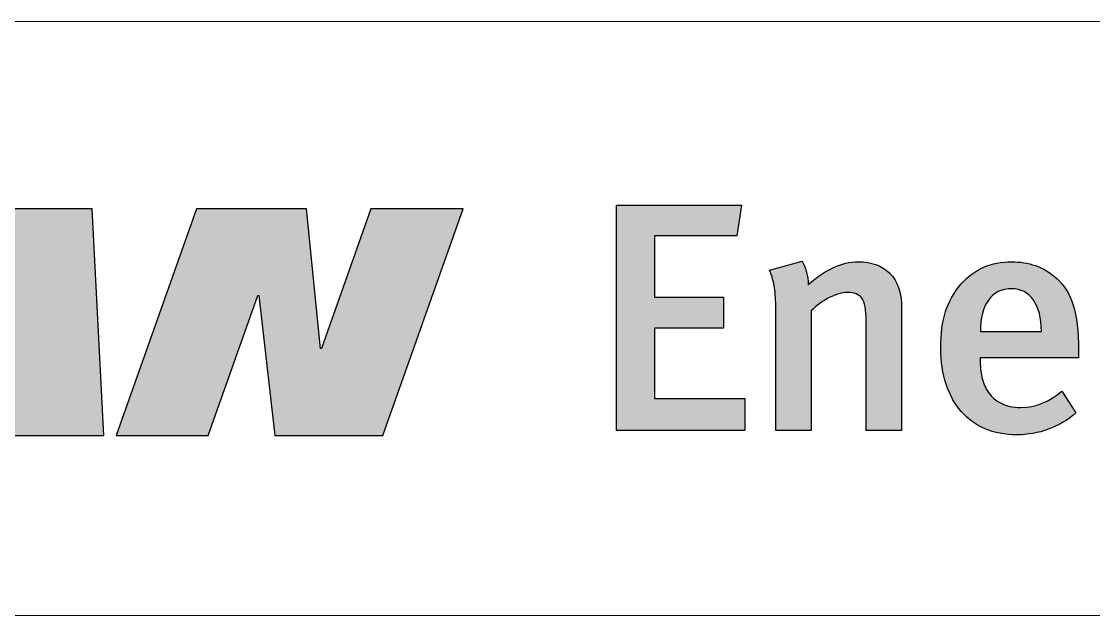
# Model space of a CAD drawing. Header units: inches. Extents: x 0 to 841, y 0 to 594.
# Drawn here: x 733.36 to 760.61, y 68.03 to 83.14 of the extents above; entities that cross this region are included whole.
import ezdxf

# ---------------------------------------------------------------- set-up
doc = ezdxf.new("R2010")
doc.units = ezdxf.units.IN
doc.header["$MEASUREMENT"] = 0
doc.layers.add('BG 0 -2', color=7, linetype='Continuous')
doc.layers.add('BG _U+B808_U+C774_U+C5B4 1', color=7, linetype='Continuous')

msp = doc.modelspace()

# ---------------------------------------------------------------- hatches: boundary and pattern name
at = {"layer": 'BG 0 -2', "linetype": 'ByBlock', "true_color": 0x005bac}
h = msp.add_hatch(color=154, dxfattribs=at)
h.paths.add_polyline_path([(732.004, 78.38), (727.62, 72.615), (730.285, 72.615), (730.898, 73.625), (732.889, 73.625), (732.788, 72.615), (735.452, 72.615), (735.152, 78.38)])
h.paths.add_polyline_path([(732.994, 74.755), (731.594, 74.755), (733.147, 77.201), (733.174, 77.201)], flags=0)
for points in [[(742.243, 78.38), (740.986, 74.828), (740.959, 74.828), (740.602, 78.38), (737.803, 78.38), (735.761, 72.615), (738.102, 72.615), (739.364, 76.176), (739.391, 76.176), (739.798, 72.615), (742.543, 72.615), (744.585, 78.38)], [(748.485, 72.738), (748.485, 78.471), (751.667, 78.471), (751.542, 77.692), (749.454, 77.692), (749.454, 76.126), (751.203, 76.126), (751.203, 75.339), (749.454, 75.339), (749.454, 73.55), (751.749, 73.55), (751.749, 72.738)]]:
    msp.add_hatch(color=154, dxfattribs=at).paths.add_polyline_path(points)
h = msp.add_hatch(color=154, dxfattribs=at)
edge = h.paths.add_edge_path()
edge.add_spline(control_points=[(754.831, 72.738), (754.831, 72.738), (754.831, 75.521), (754.831, 75.521), (754.831, 75.809), (754.795, 76.002), (754.723, 76.102), (754.651, 76.201), (754.527, 76.251), (754.351, 76.251), (754.218, 76.251), (754.066, 76.206), (753.895, 76.118), (753.724, 76.03), (753.569, 75.916), (753.431, 75.778), (753.431, 75.778), (753.431, 72.738), (753.431, 72.738), (753.431, 72.738), (752.536, 72.738), (752.536, 72.738), (752.536, 72.738), (752.536, 75.82), (752.536, 75.82), (752.536, 76.041), (752.525, 76.224), (752.503, 76.371), (752.481, 76.517), (752.439, 76.665), (752.379, 76.814), (752.379, 76.814), (753.207, 77.046), (753.207, 77.046), (753.257, 76.952), (753.294, 76.857), (753.319, 76.76), (753.344, 76.663), (753.356, 76.56), (753.356, 76.449), (753.583, 76.643), (753.797, 76.788), (753.999, 76.884), (754.2, 76.981), (754.414, 77.029), (754.64, 77.029), (754.966, 77.029), (755.23, 76.933), (755.432, 76.74), (755.633, 76.546), (755.734, 76.256), (755.734, 75.869), (755.734, 75.869), (755.734, 72.738), (755.734, 72.738), (755.734, 72.738), (754.831, 72.738), (754.831, 72.738)], knot_values=[0, 0, 0, 0, 1, 1, 1, 2, 2, 2, 3, 3, 3, 4, 4, 4, 5, 5, 5, 6, 6, 6, 7, 7, 7, 8, 8, 8, 9, 9, 9, 10, 10, 10, 11, 11, 11, 12, 12, 12, 13, 13, 13, 14, 14, 14, 15, 15, 15, 16, 16, 16, 17, 17, 17, 18, 18, 18, 19, 19, 19, 19], degree=3, periodic=0)
h = msp.add_hatch(color=154, dxfattribs=at)
edge = h.paths.add_edge_path()
edge.add_spline(control_points=[(757.731, 74.585), (757.731, 74.585), (757.731, 74.519), (757.731, 74.519), (757.731, 74.376), (757.746, 74.232), (757.776, 74.088), (757.807, 73.945), (757.862, 73.816), (757.942, 73.703), (758.022, 73.59), (758.129, 73.499), (758.261, 73.43), (758.393, 73.361), (758.562, 73.326), (758.767, 73.326), (759.142, 73.326), (759.49, 73.464), (759.81, 73.74), (759.81, 73.74), (760.167, 73.185), (760.167, 73.185), (759.73, 72.815), (759.228, 72.63), (758.659, 72.63), (758.36, 72.63), (758.092, 72.681), (757.855, 72.784), (757.618, 72.886), (757.416, 73.032), (757.25, 73.222), (757.085, 73.413), (756.956, 73.643), (756.865, 73.914), (756.774, 74.185), (756.728, 74.489), (756.728, 74.825), (756.728, 75.195), (756.77, 75.509), (756.852, 75.766), (756.935, 76.023), (757.068, 76.256), (757.25, 76.466), (757.421, 76.659), (757.612, 76.802), (757.822, 76.893), (758.032, 76.984), (758.269, 77.029), (758.534, 77.029), (758.744, 77.029), (758.945, 76.998), (759.135, 76.934), (759.326, 76.87), (759.509, 76.759), (759.686, 76.599), (759.868, 76.433), (760.005, 76.209), (760.096, 75.928), (760.187, 75.646), (760.233, 75.262), (760.233, 74.776), (760.233, 74.776), (760.233, 74.585), (760.233, 74.585), (760.233, 74.585), (757.731, 74.585), (757.731, 74.585)], knot_values=[0, 0, 0, 0, 1, 1, 1, 2, 2, 2, 3, 3, 3, 4, 4, 4, 5, 5, 5, 6, 6, 6, 7, 7, 7, 8, 8, 8, 9, 9, 9, 10, 10, 10, 11, 11, 11, 12, 12, 12, 13, 13, 13, 14, 14, 14, 15, 15, 15, 16, 16, 16, 17, 17, 17, 18, 18, 18, 19, 19, 19, 20, 20, 20, 21, 21, 21, 22, 22, 22, 22], degree=3, periodic=0)
edge = h.paths.add_edge_path(flags=0)
edge.add_spline(control_points=[(759.288, 75.256), (759.288, 75.599), (759.221, 75.865), (759.085, 76.056), (758.95, 76.247), (758.767, 76.342), (758.534, 76.342), (758.275, 76.342), (758.077, 76.247), (757.942, 76.056), (757.807, 75.865), (757.739, 75.599), (757.739, 75.256), (757.739, 75.256), (759.288, 75.256), (759.288, 75.256)], knot_values=[0, 0, 0, 0, 1, 1, 1, 2, 2, 2, 3, 3, 3, 4, 4, 4, 5, 5, 5, 5], degree=3, periodic=0)

# ---------------------------------------------------------------- linework, layer by layer
at = {"layer": 'BG 0 -2', "color": 7, "linetype": 'Continuous', "lineweight": 9}
for p, q in [((666.664, 83.143), (815.931, 83.143)), ((666.664, 68.031), (815.931, 68.031))]:
    msp.add_line(p, q, dxfattribs=at)
at = {"layer": 'BG 0 -2', "color": 7, "linetype": 'Continuous', "lineweight": 0}
for points in [[(732.004, 78.38), (727.62, 72.615), (730.285, 72.615), (730.898, 73.625), (732.889, 73.625), (732.788, 72.615), (735.452, 72.615), (735.152, 78.38)], [(742.243, 78.38), (740.986, 74.828), (740.959, 74.828), (740.602, 78.38), (737.803, 78.38), (735.761, 72.615), (738.102, 72.615), (739.364, 76.176), (739.391, 76.176), (739.798, 72.615), (742.543, 72.615), (744.585, 78.38)], [(748.485, 72.738), (748.485, 78.471), (751.667, 78.471), (751.542, 77.692), (749.454, 77.692), (749.454, 76.126), (751.203, 76.126), (751.203, 75.339), (749.454, 75.339), (749.454, 73.55), (751.749, 73.55), (751.749, 72.738)]]:
    msp.add_lwpolyline(points, close=True, dxfattribs=at)
for points, knots in [([(754.831, 72.738), (754.831, 72.738), (754.831, 75.521), (754.831, 75.521), (754.831, 75.809), (754.795, 76.002), (754.723, 76.102), (754.651, 76.201), (754.527, 76.251), (754.351, 76.251), (754.218, 76.251), (754.066, 76.206), (753.895, 76.118), (753.724, 76.03), (753.569, 75.916), (753.431, 75.778), (753.431, 75.778), (753.431, 72.738), (753.431, 72.738), (753.431, 72.738), (752.536, 72.738), (752.536, 72.738), (752.536, 72.738), (752.536, 75.82), (752.536, 75.82), (752.536, 76.041), (752.525, 76.224), (752.503, 76.371), (752.481, 76.517), (752.439, 76.665), (752.379, 76.814), (752.379, 76.814), (753.207, 77.046), (753.207, 77.046), (753.257, 76.952), (753.294, 76.857), (753.319, 76.76), (753.344, 76.663), (753.356, 76.56), (753.356, 76.449), (753.583, 76.643), (753.797, 76.788), (753.999, 76.884), (754.2, 76.981), (754.414, 77.029), (754.64, 77.029), (754.966, 77.029), (755.23, 76.933), (755.432, 76.74), (755.633, 76.546), (755.734, 76.256), (755.734, 75.869), (755.734, 75.869), (755.734, 72.738), (755.734, 72.738), (755.734, 72.738), (754.831, 72.738), (754.831, 72.738)], [0, 0, 0, 0, 1, 1, 1, 2, 2, 2, 3, 3, 3, 4, 4, 4, 5, 5, 5, 6, 6, 6, 7, 7, 7, 8, 8, 8, 9, 9, 9, 10, 10, 10, 11, 11, 11, 12, 12, 12, 13, 13, 13, 14, 14, 14, 15, 15, 15, 16, 16, 16, 17, 17, 17, 18, 18, 18, 19, 19, 19, 19]), ([(757.731, 74.585), (757.731, 74.585), (757.731, 74.519), (757.731, 74.519), (757.731, 74.376), (757.746, 74.232), (757.776, 74.088), (757.807, 73.945), (757.862, 73.816), (757.942, 73.703), (758.022, 73.59), (758.129, 73.499), (758.261, 73.43), (758.393, 73.361), (758.562, 73.326), (758.767, 73.326), (759.142, 73.326), (759.49, 73.464), (759.81, 73.74), (759.81, 73.74), (760.167, 73.185), (760.167, 73.185), (759.73, 72.815), (759.228, 72.63), (758.659, 72.63), (758.36, 72.63), (758.092, 72.681), (757.855, 72.784), (757.618, 72.886), (757.416, 73.032), (757.25, 73.222), (757.085, 73.413), (756.956, 73.643), (756.865, 73.914), (756.774, 74.185), (756.728, 74.489), (756.728, 74.825), (756.728, 75.195), (756.77, 75.509), (756.852, 75.766), (756.935, 76.023), (757.068, 76.256), (757.25, 76.466), (757.421, 76.659), (757.612, 76.802), (757.822, 76.893), (758.032, 76.984), (758.269, 77.029), (758.534, 77.029), (758.744, 77.029), (758.945, 76.998), (759.135, 76.934), (759.326, 76.87), (759.509, 76.759), (759.686, 76.599), (759.868, 76.433), (760.005, 76.209), (760.096, 75.928), (760.187, 75.646), (760.233, 75.262), (760.233, 74.776), (760.233, 74.776), (760.233, 74.585), (760.233, 74.585), (760.233, 74.585), (757.731, 74.585), (757.731, 74.585)], [0, 0, 0, 0, 1, 1, 1, 2, 2, 2, 3, 3, 3, 4, 4, 4, 5, 5, 5, 6, 6, 6, 7, 7, 7, 8, 8, 8, 9, 9, 9, 10, 10, 10, 11, 11, 11, 12, 12, 12, 13, 13, 13, 14, 14, 14, 15, 15, 15, 16, 16, 16, 17, 17, 17, 18, 18, 18, 19, 19, 19, 20, 20, 20, 21, 21, 21, 22, 22, 22, 22]), ([(759.288, 75.256), (759.288, 75.599), (759.221, 75.865), (759.085, 76.056), (758.95, 76.247), (758.767, 76.342), (758.534, 76.342), (758.275, 76.342), (758.077, 76.247), (757.942, 76.056), (757.807, 75.865), (757.739, 75.599), (757.739, 75.256), (757.739, 75.256), (759.288, 75.256), (759.288, 75.256)], [0, 0, 0, 0, 1, 1, 1, 2, 2, 2, 3, 3, 3, 4, 4, 4, 5, 5, 5, 5])]:
    msp.add_open_spline(points, degree=3, knots=knots, dxfattribs=at)
at = {"layer": 'BG _U+B808_U+C774_U+C5B4 1', "color": 7, "linetype": 'Continuous', "lineweight": 25}
for p, q in [((737.803, 78.38), (735.761, 72.615)), ((740.602, 78.38), (737.803, 78.38)), ((740.959, 74.828), (740.602, 78.38)), ((742.243, 78.38), (740.986, 74.828)), ((744.585, 78.38), (742.243, 78.38)), ((742.543, 72.615), (744.585, 78.38)), ((748.485, 72.738), (748.485, 78.471)), ((748.485, 78.471), (751.667, 78.471)), ((751.667, 78.471), (751.542, 77.692)), ((751.542, 77.692), (749.454, 77.692)), ((749.454, 77.692), (749.454, 76.126)), ((752.379, 76.814), (753.207, 77.046)), ((738.102, 72.615), (739.364, 76.176)), ((739.364, 76.176), (739.391, 76.176)), ((739.391, 76.176), (739.798, 72.615)), ((749.454, 76.126), (751.203, 76.126)), ((751.203, 76.126), (751.203, 75.339)), ((752.536, 72.738), (752.536, 75.82)), ((753.431, 75.778), (753.431, 72.738)), ((755.734, 75.869), (755.734, 72.738)), ((754.831, 72.738), (754.831, 75.521)), ((751.203, 75.339), (749.454, 75.339)), ((749.454, 75.339), (749.454, 73.55)), ((757.739, 75.256), (759.288, 75.256)), ((740.986, 74.828), (740.959, 74.828)), ((760.233, 74.776), (760.233, 74.585)), ((757.731, 74.585), (757.731, 74.519)), ((760.233, 74.585), (757.731, 74.585)), ((759.81, 73.74), (760.167, 73.185)), ((749.454, 73.55), (751.749, 73.55)), ((751.749, 73.55), (751.749, 72.738)), ((735.761, 72.615), (738.102, 72.615)), ((739.798, 72.615), (742.543, 72.615)), ((751.749, 72.738), (748.485, 72.738)), ((753.431, 72.738), (752.536, 72.738)), ((755.734, 72.738), (754.831, 72.738))]:
    msp.add_line(p, q, dxfattribs=at)
msp.add_lwpolyline([(732.004, 78.38), (727.62, 72.615), (730.285, 72.615), (730.898, 73.625), (732.889, 73.625), (732.788, 72.615), (735.452, 72.615), (735.152, 78.38)], close=True, dxfattribs=at)
for points in [[(753.207, 77.046), (753.257, 76.952), (753.294, 76.857), (753.319, 76.76)], [(753.356, 76.449), (753.583, 76.643), (753.797, 76.788), (753.999, 76.884)], [(757.25, 76.466), (757.421, 76.659), (757.612, 76.802), (757.822, 76.893)], [(759.135, 76.934), (759.326, 76.87), (759.509, 76.759), (759.686, 76.599)], [(753.319, 76.76), (753.344, 76.663), (753.356, 76.56), (753.356, 76.449)], [(755.432, 76.74), (755.633, 76.546), (755.734, 76.256), (755.734, 75.869)], [(759.686, 76.599), (759.868, 76.433), (760.005, 76.209), (760.096, 75.928)], [(756.852, 75.766), (756.935, 76.023), (757.068, 76.256), (757.25, 76.466)], [(753.895, 76.118), (753.724, 76.03), (753.569, 75.916), (753.431, 75.778)], [(754.831, 75.521), (754.831, 75.809), (754.795, 76.002), (754.723, 76.102)], [(757.942, 76.056), (757.807, 75.865), (757.739, 75.599), (757.739, 75.256)], [(759.288, 75.256), (759.288, 75.599), (759.221, 75.865), (759.085, 76.056)], [(760.096, 75.928), (760.187, 75.646), (760.233, 75.262), (760.233, 74.776)], [(757.731, 74.519), (757.731, 74.376), (757.746, 74.232), (757.776, 74.088)], [(757.776, 74.088), (757.807, 73.945), (757.862, 73.816), (757.942, 73.703)], [(757.942, 73.703), (758.022, 73.59), (758.129, 73.499), (758.261, 73.43)]]:
    msp.add_open_spline(points, degree=3, dxfattribs=at)
for points, knots in [([(753.999, 76.884), (754.2, 76.981), (754.414, 77.029), (754.64, 77.029), (754.966, 77.029), (755.23, 76.933), (755.432, 76.74)], [14, 14, 14, 14, 15, 15, 15, 16, 16, 16, 16]), ([(757.822, 76.893), (758.032, 76.984), (758.269, 77.029), (758.534, 77.029), (758.744, 77.029), (758.945, 76.998), (759.135, 76.934)], [15, 15, 15, 15, 16, 16, 16, 17, 17, 17, 17]), ([(752.536, 75.82), (752.536, 76.041), (752.525, 76.224), (752.503, 76.371), (752.481, 76.517), (752.439, 76.665), (752.379, 76.814)], [8, 8, 8, 8, 9, 9, 9, 10, 10, 10, 10]), ([(759.085, 76.056), (758.95, 76.247), (758.767, 76.342), (758.534, 76.342), (758.275, 76.342), (758.077, 76.247), (757.942, 76.056)], [1, 1, 1, 1, 2, 2, 2, 3, 3, 3, 3]), ([(754.723, 76.102), (754.651, 76.201), (754.527, 76.251), (754.351, 76.251), (754.218, 76.251), (754.066, 76.206), (753.895, 76.118)], [2, 2, 2, 2, 3, 3, 3, 4, 4, 4, 4]), ([(756.865, 73.914), (756.774, 74.185), (756.728, 74.489), (756.728, 74.825), (756.728, 75.195), (756.77, 75.509), (756.852, 75.766)], [11, 11, 11, 11, 12, 12, 12, 13, 13, 13, 13]), ([(757.855, 72.784), (757.618, 72.886), (757.416, 73.032), (757.25, 73.222), (757.085, 73.413), (756.956, 73.643), (756.865, 73.914)], [9, 9, 9, 9, 10, 10, 10, 11, 11, 11, 11]), ([(758.261, 73.43), (758.393, 73.361), (758.562, 73.326), (758.767, 73.326), (759.142, 73.326), (759.49, 73.464), (759.81, 73.74)], [4, 4, 4, 4, 5, 5, 5, 6, 6, 6, 6]), ([(760.167, 73.185), (759.73, 72.815), (759.228, 72.63), (758.659, 72.63), (758.36, 72.63), (758.092, 72.681), (757.855, 72.784)], [7, 7, 7, 7, 8, 8, 8, 9, 9, 9, 9])]:
    msp.add_open_spline(points, degree=3, knots=knots, dxfattribs=at)

doc.saveas('drawing.dxf')
